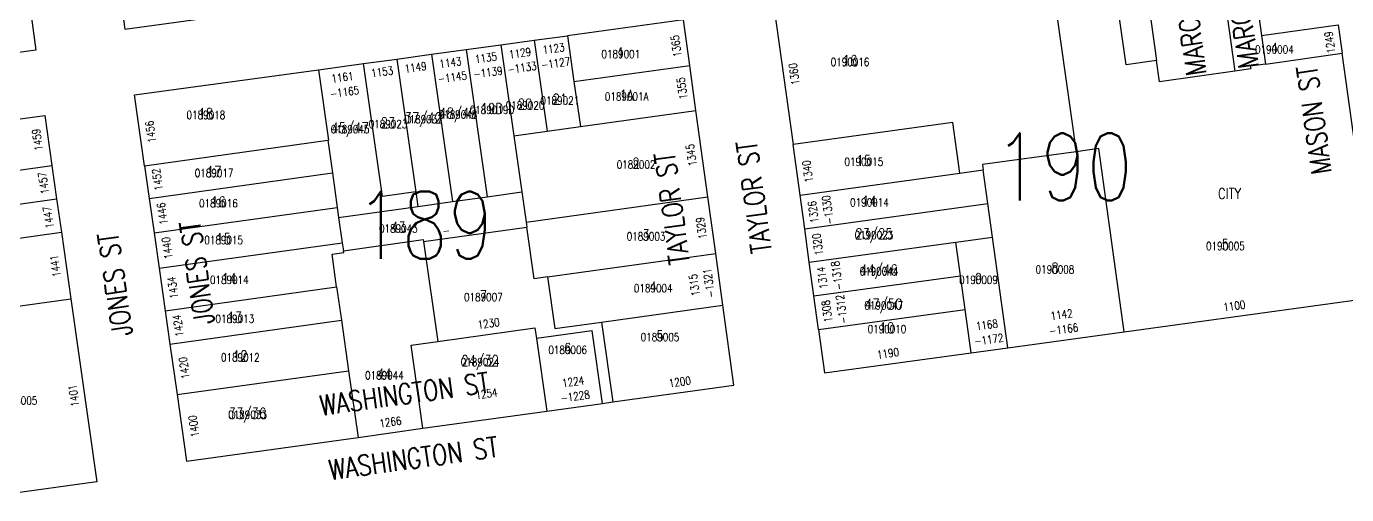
# Model space of a CAD drawing. Header units: feet. Extents: x 6006802 to 6013716, y 2117102 to 2120191.
# Drawn here: x 6008384 to 6009366, y 2117282 to 2117630 of the extents above; entities that cross this region are included whole.
import ezdxf
from ezdxf.enums import TextEntityAlignment as Align

# ---------------------------------------------------------------- set-up
doc = ezdxf.new("R2010")
doc.units = ezdxf.units.FT
doc.header["$LTSCALE"] = 100
doc.header["$MEASUREMENT"] = 0
for name, color, linetype in [('ADDRESS', 1, 'CONTINUOUS'), ('BLKLOT', 2, 'CONTINUOUS'), ('BLOCK_NUMBERS', 3, 'CONTINUOUS'), ('LOT_LINES', 4, 'CONTINUOUS'), ('LOT_NUMBERS', 7, 'CONTINUOUS'), ('ROW', 6, 'CONTINUOUS'), ('ST_NAME_IN_BLK', 7, 'CONTINUOUS'), ('ST_NAME_IN_ST', 6, 'CONTINUOUS')]:
    doc.layers.add(name, color=color, linetype=linetype)
doc.styles.add('ADDTXT', font='ROMANS.shx', dxfattribs={"width": 0.8, "height": 6})
doc.styles.add('BLKLOT', font='ROMANS.shx', dxfattribs={"width": 0.8, "height": 6})
doc.styles.add('BLOCK_NO', font='ROMANS.shx', dxfattribs={"width": 0.8, "height": 50})
doc.styles.add('LOT_NO', font='ROMANS.shx', dxfattribs={"width": 0.8, "height": 8})
doc.styles.add('SI', font='ROMANS.shx', dxfattribs={"width": 0.8, "height": 15})

msp = doc.modelspace()

# ---------------------------------------------------------------- linework, layer by layer
at = {"layer": 'LOT_LINES'}
msp.add_line((6008679.59, 2117469.65), (6008690.14, 2117395.4), dxfattribs=at)
for points in [[(6009224.8, 2117604.36), (6009202.12, 2117601.19), (6009191.41, 2117677.94)], [(6009214.09, 2117681.12), (6009224.8, 2117604.36)], [(6009146.05, 2117671.58), (6009164.92, 2117536.42)], [(6009302.98, 2117622.93), (6009359.93, 2117630.91)], [(6008761.85, 2117619.3), (6008771.44, 2117551.82)], [(6008786.62, 2117622.68), (6008791.45, 2117588.67)], [(6008685.55, 2117608.9), (6008701.12, 2117499.4)], [(6008711.31, 2117612.41), (6008726.87, 2117502.97)], [(6008737.08, 2117615.93), (6008746.68, 2117548.38)], [(6009305.96, 2117601.61), (6009362.9, 2117609.62)], [(6008601.33, 2117597.42), (6008608.78, 2117545.03), (6008608.28, 2117544.96)], [(6008673.81, 2117506.71), (6008649.05, 2117503.27), (6008635.02, 2117602.01)], [(6008659.79, 2117605.39), (6008673.81, 2117506.71)], [(6008791.45, 2117588.67), (6008877.55, 2117600.63)], [(6009282.96, 2117596.36), (6009227.01, 2117588.52), (6009224.8, 2117604.36)], [(6008791.45, 2117588.67), (6008796.2, 2117555.26)], [(6008796.2, 2117555.26), (6008882.17, 2117567.2)], [(6009078.5, 2117520.53), (6009073.29, 2117558.17), (6008954.4, 2117541.87)], [(6008746.68, 2117548.38), (6008771.44, 2117551.82)], [(6008746.68, 2117548.38), (6008752.62, 2117506.55)], [(6008771.44, 2117551.82), (6008796.2, 2117555.26)], [(6008472.09, 2117526.04), (6008608.28, 2117544.96)], [(6008608.28, 2117544.96), (6008611.73, 2117520.7)], [(6009200.82, 2117402.55), (6009181.98, 2117538.75), (6009164.92, 2117536.42)], [(6009164.92, 2117536.42), (6009095.29, 2117526.87), (6009095.83, 2117522.91)], [(6008320.58, 2117514.62), (6008403.14, 2117526.14)], [(6008475.53, 2117501.79), (6008611.73, 2117520.7)], [(6008611.73, 2117520.7), (6008615.39, 2117494.96)], [(6008959.61, 2117504.23), (6009078.5, 2117520.53)], [(6009078.5, 2117520.53), (6009095.83, 2117522.91)], [(6009099.29, 2117497.9), (6009095.83, 2117522.91)], [(6008324.06, 2117489.87), (6008406.66, 2117501.39)], [(6008673.81, 2117506.71), (6008675.36, 2117495.82)], [(6008675.36, 2117495.82), (6008701.12, 2117499.4)], [(6008701.12, 2117499.4), (6008726.87, 2117502.97)], [(6008726.87, 2117502.97), (6008752.62, 2117506.55)], [(6008752.62, 2117506.55), (6008755.82, 2117484.03)], [(6008755.82, 2117484.03), (6008891.08, 2117502.81)], [(6008479.19, 2117476.05), (6008615.39, 2117494.96)], [(6008615.39, 2117494.96), (6008616.43, 2117487.64)], [(6008616.43, 2117487.64), (6008675.36, 2117495.82)], [(6008963.07, 2117479.22), (6009099.29, 2117497.9)], [(6009102.75, 2117472.88), (6009099.29, 2117497.9)], [(6008616.43, 2117487.64), (6008619.1, 2117468.82)], [(6008679.59, 2117469.65), (6008756.35, 2117480.31)], [(6008755.82, 2117484.03), (6008756.35, 2117480.31)], [(6008771.71, 2117443.33), (6008761.8, 2117441.95), (6008756.35, 2117480.31)], [(6008327.54, 2117465.11), (6008410.17, 2117476.64)], [(6008619.95, 2117462.88), (6008679.38, 2117471.14), (6008679.59, 2117469.65)], [(6009075.51, 2117469.15), (6009102.75, 2117472.88)], [(6009114.13, 2117390.67), (6009102.75, 2117472.88)], [(6008482.91, 2117449.91), (6008619.1, 2117468.82)], [(6008614.94, 2117435.94), (6008611.49, 2117460.2), (6008620.16, 2117461.4), (6008619.95, 2117462.88)], [(6008619.1, 2117468.82), (6008619.95, 2117462.88)], [(6008771.71, 2117443.33), (6008896.9, 2117460.71)], [(6008966.53, 2117454.21), (6009075.51, 2117469.15)], [(6009078.97, 2117444.14), (6009075.51, 2117469.15)], [(6008771.71, 2117443.33), (6008777.16, 2117404.96), (6008812.03, 2117409.8)], [(6008969.99, 2117429.2), (6009078.97, 2117444.14)], [(6009082.43, 2117419.12), (6009078.97, 2117444.14)], [(6008487.41, 2117418.23), (6008614.94, 2117435.94)], [(6008614.94, 2117435.94), (6008618.45, 2117411.19)], [(6008349.12, 2117417.64), (6008417.21, 2117427.14)], [(6008812.03, 2117409.8), (6008902.21, 2117422.33)], [(6008490.93, 2117393.48), (6008618.45, 2117411.19)], [(6008618.45, 2117411.19), (6008623.8, 2117373.57)], [(6008973.45, 2117404.18), (6009082.43, 2117419.12)], [(6009086.88, 2117386.93), (6009082.43, 2117419.12)], [(6008690.14, 2117395.4), (6008762.45, 2117405.44), (6008763.57, 2117397.52)], [(6008812.72, 2117349.32), (6008805.05, 2117403.28), (6008763.57, 2117397.52)], [(6008812.03, 2117409.8), (6008820.48, 2117350.4)], [(6008679.12, 2117330.77), (6008670.33, 2117392.65), (6008690.14, 2117395.4)], [(6008763.57, 2117397.52), (6008771.24, 2117343.56)], [(6008496.28, 2117355.85), (6008623.8, 2117373.57)], [(6008623.8, 2117373.57), (6008630.84, 2117324.06)]]:
    msp.add_lwpolyline(points, dxfattribs=at)
at = {"layer": 'ROW'}
for points in [[(6009214.09, 2117681.12), (6009270.04, 2117688.97), (6009282.96, 2117596.36)], [(6009146.05, 2117671.58), (6008940.45, 2117642.76), (6008954.4, 2117541.87)], [(6008384.1, 2117664.08), (6008391.21, 2117612.06), (6008304.18, 2117600.16)], [(6008452.74, 2117662.19), (6008457.48, 2117627.51), (6008535.43, 2117638.14)], [(6009299.74, 2117646.17), (6009302.98, 2117622.93)], [(6008877.55, 2117600.63), (6008872.87, 2117634.44), (6008786.62, 2117622.68)], [(6009359.93, 2117630.91), (6009362.9, 2117609.62)], [(6008737.08, 2117615.93), (6008761.85, 2117619.3)], [(6008761.85, 2117619.3), (6008786.62, 2117622.68)], [(6009302.98, 2117622.93), (6009305.96, 2117601.61)], [(6008659.79, 2117605.39), (6008685.55, 2117608.9)], [(6008685.55, 2117608.9), (6008711.31, 2117612.41)], [(6008711.31, 2117612.41), (6008737.08, 2117615.93)], [(6009200.82, 2117402.55), (6009388.21, 2117428.24), (6009362.9, 2117609.62)], [(6008472.09, 2117526.04), (6008464.59, 2117578.78), (6008601.33, 2117597.42)], [(6008601.33, 2117597.42), (6008635.02, 2117602.01)], [(6008635.02, 2117602.01), (6008659.79, 2117605.39)], [(6008882.17, 2117567.2), (6008877.55, 2117600.63)], [(6009305.96, 2117601.61), (6009294.57, 2117600.01), (6009294.85, 2117598.03), (6009282.96, 2117596.36)], [(6008315.31, 2117552.17), (6008397.83, 2117563.46), (6008403.14, 2117526.14)], [(6008891.08, 2117502.81), (6008882.17, 2117567.2)], [(6008959.61, 2117504.23), (6008954.4, 2117541.87)], [(6008403.14, 2117526.14), (6008406.66, 2117501.39)], [(6008472.09, 2117526.04), (6008475.53, 2117501.79)], [(6008406.66, 2117501.39), (6008410.17, 2117476.64)], [(6008475.53, 2117501.79), (6008479.19, 2117476.05)], [(6008896.9, 2117460.71), (6008891.08, 2117502.81)], [(6008963.07, 2117479.22), (6008959.61, 2117504.23)], [(6008410.17, 2117476.64), (6008417.21, 2117427.14)], [(6008479.19, 2117476.05), (6008482.91, 2117449.91)], [(6008966.53, 2117454.21), (6008963.07, 2117479.22)], [(6008902.21, 2117422.33), (6008896.9, 2117460.71)], [(6008482.91, 2117449.91), (6008487.41, 2117418.23)], [(6008969.99, 2117429.2), (6008966.53, 2117454.21)], [(6008417.21, 2117427.14), (6008436.56, 2117291.01), (6008368.46, 2117281.5)], [(6008820.48, 2117350.4), (6008910.43, 2117362.89), (6008902.21, 2117422.33)], [(6008973.45, 2117404.18), (6008969.99, 2117429.2)], [(6008487.41, 2117418.23), (6008490.93, 2117393.48)], [(6008973.45, 2117404.18), (6008977.9, 2117371.99), (6009086.88, 2117386.93)], [(6009114.13, 2117390.67), (6009200.82, 2117402.55)], [(6008490.93, 2117393.48), (6008496.28, 2117355.85)], [(6009086.88, 2117386.93), (6009114.13, 2117390.67)], [(6008496.28, 2117355.85), (6008503.31, 2117306.35), (6008630.84, 2117324.06)], [(6008679.12, 2117330.77), (6008771.24, 2117343.56)], [(6008771.24, 2117343.56), (6008812.72, 2117349.32)], [(6008812.72, 2117349.32), (6008820.48, 2117350.4)], [(6008630.84, 2117324.06), (6008679.12, 2117330.77)]]:
    msp.add_lwpolyline(points, dxfattribs=at)

# ---------------------------------------------------------------- texts
at = {"layer": 'ADDRESS', "style": 'ADDTXT', "width": 0.8}
for s, rotation, p in [('1123', 7.76347, (6008776.66, 2117610.22)), ('1365', 97.87543, (6008870.45, 2117615.44)), ('1249', 97.94451, (6009356.66, 2117618.14)), ('1135', 7.76347, (6008726.4, 2117603.37)), ('1129', 7.76347, (6008751.77, 2117606.83)), ('1153', 7.76347, (6008649.17, 2117592.84)), ('1149', 7.76347, (6008674.07, 2117596.23)), ('1143', 7.76347, (6008699.92, 2117599.76)), ('-1139', 7.76347, (6008727.88, 2117592.47)), ('-1133', 7.76347, (6008753.25, 2117595.93)), ('-1127', 7.76347, (6008778.15, 2117599.32)), ('1360', 97.87543, (6008958.22, 2117594.57)), ('1161', 7.76347, (6008619.66, 2117588.82)), ('-1145', 7.76347, (6008701.41, 2117588.86)), ('1355', 97.87543, (6008874.8, 2117583.99)), ('-1165', 7.76347, (6008621.15, 2117577.92)), ('1456', 98.0887, (6008479.55, 2117551.69)), ('1459', 98.0887, (6008395.3, 2117545.78)), ('1345', 97.87543, (6008881.67, 2117534.33)), ('1340', 97.87543, (6008968.22, 2117522.28)), ('1457', 98.0887, (6008399.87, 2117513.6)), ('1452', 98.0887, (6008484.59, 2117516.22)), ('1326', 97.87543, (6008972.4, 2117492.05)), ('-1330', 97.87543, (6008983.29, 2117493.56)), ('1447', 98.0887, (6008403.5, 2117488.08)), ('1446', 98.0887, (6008488.21, 2117490.79)), ('1329', 97.87543, (6008889.17, 2117480.07)), ('1440', 98.0887, (6008491.84, 2117465.27)), ('-', 7.90714, (6008696.8, 2117474.72)), ('1320', 97.87543, (6008975.74, 2117467.93)), ('1441', 98.0887, (6008408.64, 2117451.86)), ('1314', 97.87543, (6008979.15, 2117443.21)), ('-1318', 97.87543, (6008990.05, 2117444.72)), ('1434', 98.0887, (6008496.02, 2117435.81)), ('1315', 97.87543, (6008883.93, 2117437.73)), ('-1321', 97.87543, (6008894.82, 2117439.23)), ('1308', 97.87543, (6008982.61, 2117418.2)), ('-1312', 97.87543, (6008993.51, 2117419.7)), ('1100', 7.80645, (6009283.06, 2117418.87)), ('1424', 98.0887, (6008500.04, 2117407.56)), ('1230', 7.90714, (6008728.37, 2117405.76)), ('1168', 7.80645, (6009098.99, 2117404.74)), ('1142', 7.80645, (6009154.61, 2117412.37)), ('-1172', 7.80645, (6009100.49, 2117393.84)), ('-1166', 7.80645, (6009156.1, 2117401.47)), ('1420', 98.0887, (6008504.5, 2117376.13)), ('1190', 7.80645, (6009025.43, 2117383.55)), ('1401', 98.0887, (6008422.34, 2117355.5)), ('1224', 7.90714, (6008791.23, 2117362.49)), ('1200', 7.90714, (6008870.6, 2117362.41)), ('1254', 7.90714, (6008726.81, 2117353.55)), ('-1228', 7.90714, (6008792.75, 2117351.6)), ('1400', 98.0887, (6008511.65, 2117332.75)), ('1266', 7.90714, (6008655.34, 2117332.51))]:
    msp.add_text(s, height=6, rotation=rotation, dxfattribs=at).set_placement(p, align=Align.CENTER)
at = {"layer": 'BLKLOT', "style": 'BLKLOT', "width": 0.8}
for s, p in [('0189001', (6008826.32, 2117606.08)), ('0190004', (6009312.44, 2117609.47)), ('0190016', (6008996.81, 2117600.17)), ('0189001A', (6008830.68, 2117574.5)), ('0189019D', (6008730.45, 2117564.56)), ('0189020', (6008755.06, 2117567.91)), ('0189021', (6008780.96, 2117571.45)), ('0189018', (6008517.65, 2117560.78)), ('0189023', (6008653.16, 2117554.02)), ('0189037', (6008679.43, 2117557.6)), ('0189048', (6008705.19, 2117561.12)), ('0189045', (6008624.93, 2117550.17)), ('0189002', (6008837.68, 2117523.93)), ('0190015', (6009007.08, 2117525.96)), ('0189017', (6008523.78, 2117517.64)), ('0189016', (6008526.98, 2117495.12)), ('0190014', (6009011.26, 2117495.76)), ('0189043', (6008660.83, 2117476.33)), ('0189015', (6008530.87, 2117467.79)), ('0189003', (6008845.07, 2117470.52)), ('0190023', (6009014.62, 2117471.45)), ('0190005', (6009276.04, 2117463.33)), ('0190044', (6009018.34, 2117444.52)), ('0190008', (6009149.23, 2117445.95)), ('0189014', (6008535.08, 2117438.19)), ('0190009', (6009092.43, 2117438.16)), ('0189007', (6008724.05, 2117425.35)), ('0189004', (6008850.4, 2117431.95)), ('0190047', (6009021.85, 2117419.18)), ('0189013', (6008539.18, 2117409.28)), ('0189005', (6008855.43, 2117395.64)), ('0190010', (6009024.28, 2117401.57)), ('0189006', (6008786.79, 2117386.11)), ('0189012', (6008543.26, 2117380.57)), ('0189024', (6008721.64, 2117377.06)), ('0189044', (6008650.48, 2117367.18)), ('0188005', (6008377.9, 2117348.38)), ('0189033', (6008548.64, 2117337.89))]:
    msp.add_text(s, height=6, dxfattribs=at).set_placement(p, align=Align.CENTER)
at = {"layer": 'BLOCK_NUMBERS', "style": 'BLOCK_NO', "width": 0.8}
for s, p in [('190', (6009155.67, 2117500.28)), ('189', (6008680.49, 2117456.93))]:
    msp.add_text(s, height=50, dxfattribs=at).set_placement(p, align=Align.CENTER)
at = {"layer": 'LOT_NUMBERS', "style": 'LOT_NO', "width": 0.8}
for s, p in [('4', (6009312.44, 2117609.47)), ('1', (6008826.32, 2117606.08)), ('16', (6008996.81, 2117600.17)), ('21', (6008780.96, 2117571.45)), ('1A', (6008830.68, 2117574.5)), ('18', (6008517.65, 2117560.78)), ('48/49', (6008705.19, 2117561.12)), ('19D', (6008730.45, 2117564.56)), ('20', (6008755.06, 2117567.91)), ('45/47', (6008624.93, 2117550.17)), ('23', (6008653.16, 2117554.02)), ('37/42', (6008679.43, 2117557.6)), ('2', (6008837.68, 2117523.93)), ('15', (6009007.08, 2117525.96)), ('17', (6008523.78, 2117517.64)), ('CITY', (6009279.16, 2117501.36)), ('16', (6008526.98, 2117495.12)), ('14', (6009011.26, 2117495.76)), ('43', (6008660.83, 2117476.33)), ('23/25', (6009014.62, 2117471.45)), ('15', (6008530.87, 2117467.79)), ('3', (6008845.07, 2117470.52)), ('5', (6009276.04, 2117463.33)), ('44/46', (6009018.34, 2117444.52)), ('8', (6009149.23, 2117445.95)), ('14', (6008535.08, 2117438.19)), ('9', (6009092.43, 2117438.16)), ('7', (6008724.05, 2117425.35)), ('4', (6008850.4, 2117431.95)), ('47/50', (6009021.85, 2117419.18)), ('13', (6008539.18, 2117409.28)), ('5', (6008855.43, 2117395.64)), ('10', (6009024.28, 2117401.57)), ('6', (6008786.79, 2117386.11)), ('12', (6008543.26, 2117380.57)), ('24/32', (6008721.64, 2117377.06)), ('44', (6008650.48, 2117367.18)), ('33/36', (6008548.64, 2117337.89))]:
    msp.add_text(s, height=8, dxfattribs=at).set_placement(p, align=Align.CENTER)
at = {"layer": 'ST_NAME_IN_BLK', "style": 'SI', "width": 0.8}
for s, rotation, p in [('MARCY PL', 97.94451, (6009256.55, 2117633.93)), ('MASON ST', 97.94451, (6009349.48, 2117561.1)), ('TAYLOR ST', 97.87543, (6008871.92, 2117495.3)), ('JONES ST', 98.0887, (6008518.6, 2117447.49)), ('WASHINGTON ST', 7.97324, (6008666.3, 2117348.97))]:
    msp.add_text(s, height=15, rotation=rotation, dxfattribs=at).set_placement(p, align=Align.CENTER)
at = {"layer": 'ST_NAME_IN_ST', "style": 'SI', "width": 0.8}
for s, rotation, p in [('MARCY PL', 97.94451, (6009295.43, 2117639.35)), ('TAYLOR ST', 97.87543, (6008932.88, 2117503.74)), ('JONES ST', 98.0887, (6008457.59, 2117438.82)), ('WASHINGTON ST', 7.97324, (6008673.01, 2117301.06))]:
    msp.add_text(s, height=15, rotation=rotation, dxfattribs=at).set_placement(p, align=Align.CENTER)

doc.saveas('drawing.dxf')
